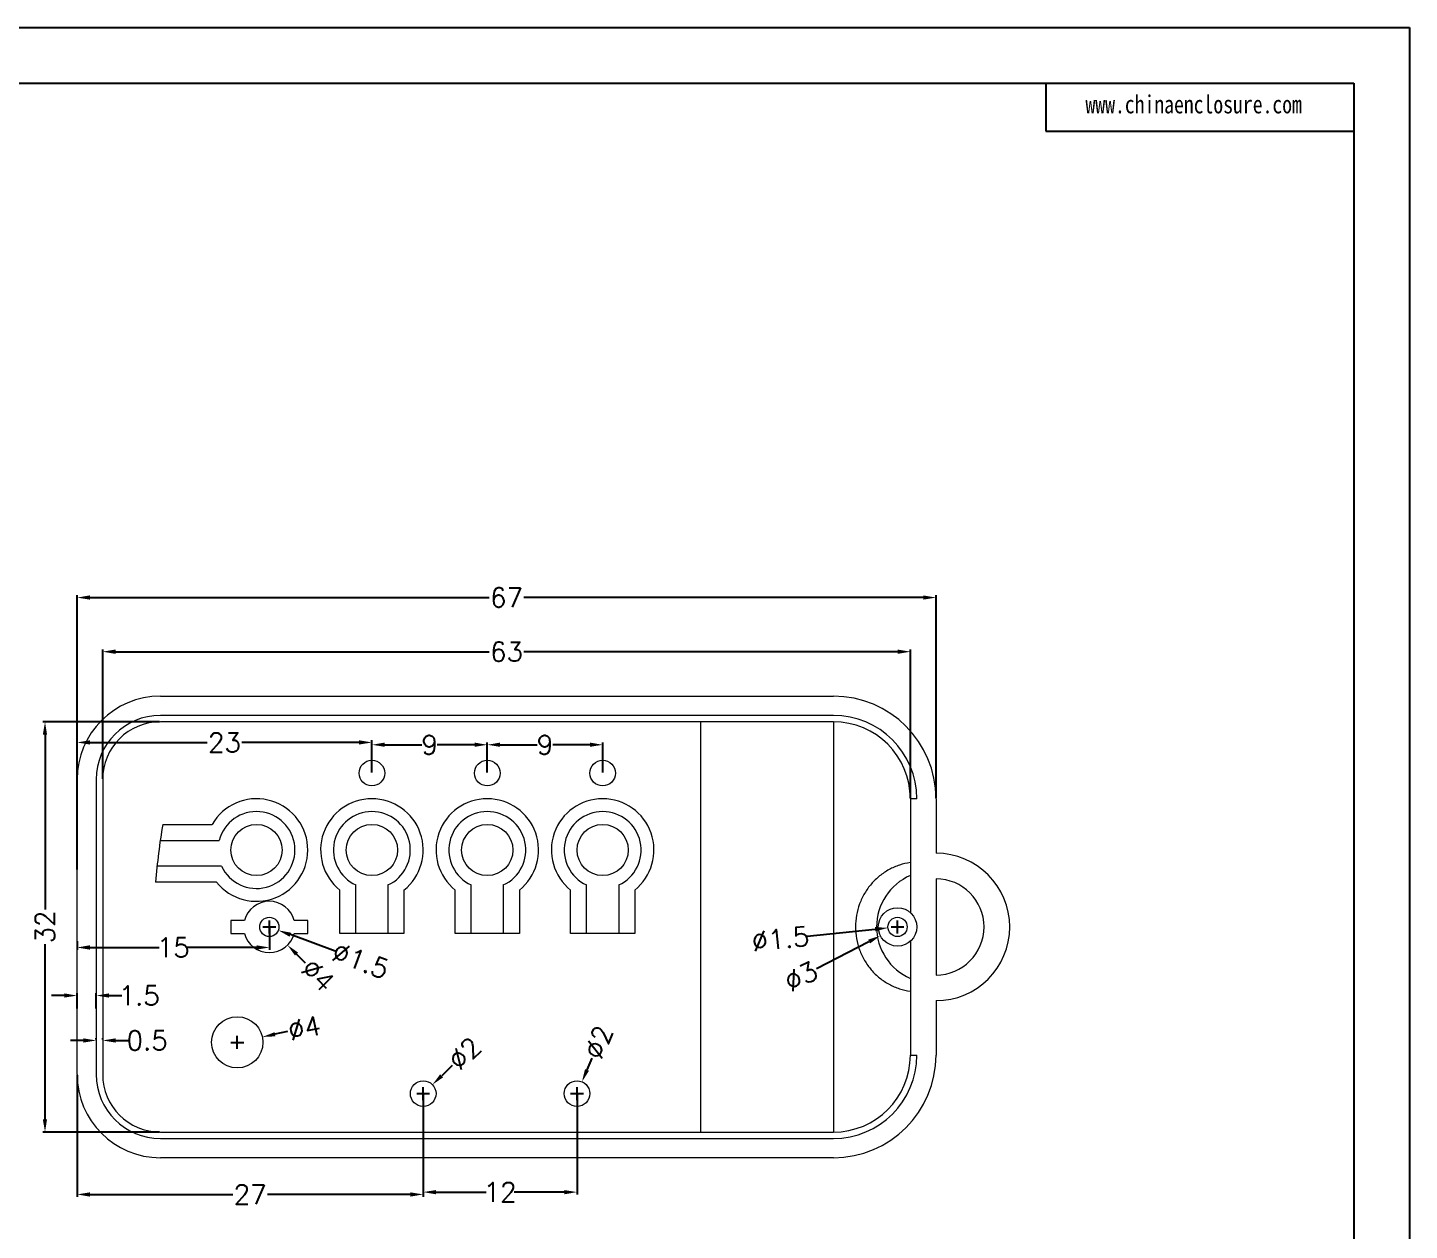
# Model space of a CAD drawing. Header units: inches. Extents: x 1494 to 2102, y 1089 to 1296.
# Drawn here: x 1643.2 to 1750.9, y 1176.4 to 1270.2 of the extents above; entities that cross this region are included whole.
import ezdxf

# ---------------------------------------------------------------- set-up
doc = ezdxf.new("R2010")
doc.units = ezdxf.units.IN
doc.layers.add('文字', color=81, linetype='Continuous')
doc.styles.get("Standard").update_dxf_attribs({"font": 'txt', "bigfont": 'gbcbig.shx'})
doc.styles.add('宋体', font='', dxfattribs={"width": 0.8, "height": 3.5})
doc.styles.get('宋体').set_extended_font_data('SimSun')
doc.dimstyles.new('1.5', dxfattribs={"dimtxt": 1.5, "dimasz": 1, "dimexe": 0.18, "dimexo": 0.0625, "dimgap": 0.1, "dimtad": 0, "dimzin": 9, "dimdsep": 46, "dimtxsty": 'Standard', "dimcen": 0.5, "dimclrd": 3, "dimclre": 3, "dimadec": 0, "dimazin": 2, "dimtfac": 1, "dimtofl": 0, "dimtmove": 0, "dimatfit": 3, "dimfxl": 0, "dimtolj": 1, "dimtzin": 0, "dimarcsym": 0})

# ---------------------------------------------------------------- blocks, each defined once
blk = doc.blocks.new('*D111')
at = {"color": 3, "lineweight": -2}
for p, q in [((1647.03, 1211.62), (1647.03, 1225.93)), ((1648.03, 1225.75), (1679.18, 1225.75)), ((1713.03, 1225.75), (1681.88, 1225.75)), ((1714.03, 1210.12), (1714.03, 1225.93))]:
    blk.add_line(p, q, dxfattribs=at)
at = {"color": 3}
for points in [[(1648.03, 1225.92), (1648.03, 1225.59), (1647.03, 1225.75)], [(1713.03, 1225.92), (1713.03, 1225.59), (1714.03, 1225.75)]]:
    blk.add_solid(points, dxfattribs=at)
at = {"layer": 'Defpoints', "color": 0}
for p in [(1714.03, 1225.75), (1647.03, 1211.56), (1714.03, 1210.06)]:
    blk.add_point(p, dxfattribs=at)
at = {"color": 0, "insert": (1680.53, 1225.75), "char_height": 1.5, "attachment_point": 5}
blk.add_mtext('\\A1;67', dxfattribs=at)
blk = doc.blocks.new('*D113')
at = {"color": 3, "lineweight": -2}
for p, q in [((1649.03, 1211.62), (1649.03, 1221.71)), ((1650.03, 1221.53), (1679.18, 1221.53)), ((1711.03, 1221.53), (1681.88, 1221.53)), ((1712.03, 1210.12), (1712.03, 1221.71))]:
    blk.add_line(p, q, dxfattribs=at)
at = {"color": 3}
for points in [[(1650.03, 1221.7), (1650.03, 1221.36), (1649.03, 1221.53)], [(1711.03, 1221.7), (1711.03, 1221.36), (1712.03, 1221.53)]]:
    blk.add_solid(points, dxfattribs=at)
at = {"layer": 'Defpoints', "color": 0}
for p in [(1712.03, 1221.53), (1649.03, 1211.56), (1712.03, 1210.06)]:
    blk.add_point(p, dxfattribs=at)
at = {"color": 0, "insert": (1680.53, 1221.53), "char_height": 1.5, "attachment_point": 5}
blk.add_mtext('\\A1;63', dxfattribs=at)
blk = doc.blocks.new('*D114')
at = {"color": 3, "lineweight": -2}
for p, q in [((1653.46, 1216.06), (1644.35, 1216.06)), ((1644.53, 1215.06), (1644.53, 1201.41)), ((1644.53, 1185.06), (1644.53, 1198.71)), ((1653.46, 1184.06), (1644.35, 1184.06))]:
    blk.add_line(p, q, dxfattribs=at)
at = {"color": 3}
for points in [[(1644.36, 1215.06), (1644.69, 1215.06), (1644.53, 1216.06)], [(1644.36, 1185.06), (1644.69, 1185.06), (1644.53, 1184.06)]]:
    blk.add_solid(points, dxfattribs=at)
at = {"layer": 'Defpoints', "color": 0}
for p in [(1644.53, 1216.06), (1653.53, 1216.06), (1653.53, 1184.06)]:
    blk.add_point(p, dxfattribs=at)
at = {"color": 0, "insert": (1644.53, 1200.06), "char_height": 1.5, "attachment_point": 5, "rotation": 90}
blk.add_mtext('\\A1;32', dxfattribs=at)
blk = doc.blocks.new('*D115')
at = {"color": 3, "lineweight": -2}
for p, q in [((1647.53, 1191.21), (1646.53, 1191.21)), ((1648.53, 1191.27), (1648.53, 1191.39)), ((1649.03, 1191.27), (1649.03, 1191.39)), ((1650.03, 1191.21), (1651.03, 1191.21))]:
    blk.add_line(p, q, dxfattribs=at)
at = {"color": 3}
for points in [[(1647.53, 1191.37), (1647.53, 1191.04), (1648.53, 1191.21)], [(1650.03, 1191.37), (1650.03, 1191.04), (1649.03, 1191.21)]]:
    blk.add_solid(points, dxfattribs=at)
at = {"layer": 'Defpoints', "color": 0}
for p in [(1648.53, 1191.21), (1649.03, 1191.21), (1649.03, 1191.21)]:
    blk.add_point(p, dxfattribs=at)
at = {"color": 0, "insert": (1652.5, 1191.21), "char_height": 1.5, "attachment_point": 5}
blk.add_mtext('\\A1;0.5', dxfattribs=at)
blk = doc.blocks.new('*D116')
at = {"color": 3, "lineweight": -2}
for p, q in [((1646.03, 1194.71), (1645.03, 1194.71)), ((1647.03, 1193.69), (1647.03, 1194.89)), ((1648.53, 1193.69), (1648.53, 1194.89)), ((1649.53, 1194.71), (1650.53, 1194.71))]:
    blk.add_line(p, q, dxfattribs=at)
at = {"color": 3}
for points in [[(1646.03, 1194.88), (1646.03, 1194.55), (1647.03, 1194.71)], [(1649.53, 1194.88), (1649.53, 1194.55), (1648.53, 1194.71)]]:
    blk.add_solid(points, dxfattribs=at)
at = {"layer": 'Defpoints', "color": 0}
for p in [(1648.53, 1194.71), (1647.03, 1193.63), (1648.53, 1193.63)]:
    blk.add_point(p, dxfattribs=at)
at = {"color": 0, "insert": (1651.88, 1194.71), "char_height": 1.5, "attachment_point": 5}
blk.add_mtext('\\A1;1.5', dxfattribs=at)
blk = doc.blocks.new('*D117')
at = {"color": 3, "lineweight": -2}
for p, q in [((1674.03, 1187), (1674.03, 1179.2)), ((1686.03, 1187), (1686.03, 1179.2)), ((1675.03, 1179.38), (1678.93, 1179.38)), ((1685.03, 1179.38), (1681.13, 1179.38))]:
    blk.add_line(p, q, dxfattribs=at)
at = {"color": 3}
for points in [[(1675.03, 1179.54), (1675.03, 1179.21), (1674.03, 1179.38)], [(1685.03, 1179.54), (1685.03, 1179.21), (1686.03, 1179.38)]]:
    blk.add_solid(points, dxfattribs=at)
at = {"layer": 'Defpoints', "color": 0}
for p in [(1674.03, 1187.06), (1686.03, 1187.06), (1686.03, 1179.38)]:
    blk.add_point(p, dxfattribs=at)
at = {"color": 0, "insert": (1680.03, 1179.38), "char_height": 1.5, "attachment_point": 5}
blk.add_mtext('\\A1;12', dxfattribs=at)
blk = doc.blocks.new('*D118')
at = {"color": 3, "lineweight": -2}
for p, q in [((1670.03, 1212.12), (1670.03, 1214.45)), ((1671.03, 1214.27), (1673.93, 1214.27)), ((1678.03, 1214.27), (1675.13, 1214.27)), ((1679.03, 1212.12), (1679.03, 1214.45))]:
    blk.add_line(p, q, dxfattribs=at)
at = {"color": 3}
for points in [[(1671.03, 1214.44), (1671.03, 1214.11), (1670.03, 1214.27)], [(1678.03, 1214.44), (1678.03, 1214.11), (1679.03, 1214.27)]]:
    blk.add_solid(points, dxfattribs=at)
at = {"layer": 'Defpoints', "color": 0}
for p in [(1679.03, 1214.27), (1670.03, 1212.06), (1679.03, 1212.06)]:
    blk.add_point(p, dxfattribs=at)
at = {"color": 0, "insert": (1674.53, 1214.27), "char_height": 1.5, "attachment_point": 5}
blk.add_mtext('\\A1;9', dxfattribs=at)
blk = doc.blocks.new('*D119')
at = {"color": 3, "lineweight": -2}
for p, q in [((1679.03, 1212.12), (1679.03, 1214.45)), ((1680.03, 1214.27), (1682.93, 1214.27)), ((1687.03, 1214.27), (1684.13, 1214.27)), ((1688.03, 1212.12), (1688.03, 1214.45))]:
    blk.add_line(p, q, dxfattribs=at)
at = {"color": 3}
for points in [[(1680.03, 1214.44), (1680.03, 1214.11), (1679.03, 1214.27)], [(1687.03, 1214.44), (1687.03, 1214.11), (1688.03, 1214.27)]]:
    blk.add_solid(points, dxfattribs=at)
at = {"layer": 'Defpoints', "color": 0}
for p in [(1688.03, 1214.27), (1679.03, 1212.06), (1688.03, 1212.06)]:
    blk.add_point(p, dxfattribs=at)
at = {"color": 0, "insert": (1683.53, 1214.27), "char_height": 1.5, "attachment_point": 5}
blk.add_mtext('\\A1;9', dxfattribs=at)
blk = doc.blocks.new('*D120')
at = {"color": 3, "lineweight": -2}
for p, q in [((1647.03, 1204.53), (1647.03, 1214.63)), ((1670.03, 1212.12), (1670.03, 1214.63)), ((1648.03, 1214.45), (1657.18, 1214.45)), ((1669.03, 1214.45), (1659.88, 1214.45))]:
    blk.add_line(p, q, dxfattribs=at)
at = {"color": 3}
for points in [[(1648.03, 1214.62), (1648.03, 1214.29), (1647.03, 1214.45)], [(1669.03, 1214.62), (1669.03, 1214.29), (1670.03, 1214.45)]]:
    blk.add_solid(points, dxfattribs=at)
at = {"layer": 'Defpoints', "color": 0}
for p in [(1647.03, 1214.45), (1670.03, 1212.06), (1647.03, 1204.47)]:
    blk.add_point(p, dxfattribs=at)
at = {"color": 0, "insert": (1658.53, 1214.45), "char_height": 1.5, "attachment_point": 5}
blk.add_mtext('\\A1;23', dxfattribs=at)
blk = doc.blocks.new('*D121')
at = {"color": 3, "lineweight": -2}
for p, q in [((1647.03, 1188.5), (1647.03, 1179.02)), ((1674.03, 1187), (1674.03, 1179.02)), ((1648.03, 1179.2), (1659.18, 1179.2)), ((1673.03, 1179.2), (1661.88, 1179.2))]:
    blk.add_line(p, q, dxfattribs=at)
at = {"color": 3}
for points in [[(1648.03, 1179.36), (1648.03, 1179.03), (1647.03, 1179.2)], [(1673.03, 1179.36), (1673.03, 1179.03), (1674.03, 1179.2)]]:
    blk.add_solid(points, dxfattribs=at)
at = {"layer": 'Defpoints', "color": 0}
for p in [(1647.03, 1188.56), (1674.03, 1187.06), (1647.03, 1179.2)]:
    blk.add_point(p, dxfattribs=at)
at = {"color": 0, "insert": (1660.53, 1179.2), "char_height": 1.5, "attachment_point": 5}
blk.add_mtext('\\A1;27', dxfattribs=at)
blk = doc.blocks.new('*D125')
at = {"color": 3, "lineweight": -2}
for p, q in [((1676.3, 1189.25), (1675.47, 1188.45)), ((1673.53, 1187.06), (1674.53, 1187.06)), ((1674.03, 1186.56), (1674.03, 1187.56))]:
    blk.add_line(p, q, dxfattribs=at)
at = {"color": 3}
blk.add_solid([(1675.35, 1188.57), (1675.58, 1188.33), (1674.75, 1187.76)], dxfattribs=at)
at = {"layer": 'Defpoints', "color": 0}
for p in [(1674.75, 1187.76), (1673.31, 1186.37)]:
    blk.add_point(p, dxfattribs=at)
at = {"color": 0, "insert": (1677.27, 1190.19), "char_height": 1.5, "attachment_point": 5, "rotation": 43.9489}
blk.add_mtext('\\A1;∅2', dxfattribs=at)
blk = doc.blocks.new('*D126')
at = {"color": 3, "lineweight": -2}
for p, q in [((1687.19, 1189.83), (1686.8, 1188.91)), ((1685.53, 1187.06), (1686.53, 1187.06)), ((1686.03, 1186.56), (1686.03, 1187.56))]:
    blk.add_line(p, q, dxfattribs=at)
at = {"color": 3}
blk.add_solid([(1686.65, 1188.97), (1686.96, 1188.84), (1686.41, 1187.98)], dxfattribs=at)
at = {"layer": 'Defpoints', "color": 0}
for p in [(1686.41, 1187.98), (1685.64, 1186.14)]:
    blk.add_point(p, dxfattribs=at)
at = {"color": 0, "insert": (1687.71, 1191.07), "char_height": 1.5, "attachment_point": 5, "rotation": 67.2341}
blk.add_mtext('\\A1;∅2', dxfattribs=at)
blk = doc.blocks.new('*D127')
at = {"color": 3, "lineweight": -2}
for p, q in [((1659.03, 1191.06), (1660.03, 1191.06)), ((1659.53, 1190.56), (1659.53, 1191.56)), ((1663.44, 1191.9), (1662.46, 1191.69))]:
    blk.add_line(p, q, dxfattribs=at)
at = {"color": 3}
blk.add_solid([(1662.43, 1191.85), (1662.5, 1191.53), (1661.48, 1191.48)], dxfattribs=at)
at = {"layer": 'Defpoints', "color": 0}
for p in [(1661.48, 1191.48), (1657.57, 1190.64)]:
    blk.add_point(p, dxfattribs=at)
at = {"color": 0, "insert": (1664.76, 1192.18), "char_height": 1.5, "attachment_point": 5, "rotation": 12.1077}
blk.add_mtext('\\A1;∅4', dxfattribs=at)
blk = doc.blocks.new('*D128')
at = {"color": 3, "lineweight": -2}
for p, q in [((1703.97, 1199.34), (1709.29, 1199.88)), ((1710.53, 1200.06), (1711.53, 1200.06)), ((1711.03, 1199.56), (1711.03, 1200.56))]:
    blk.add_line(p, q, dxfattribs=at)
at = {"color": 3}
blk.add_solid([(1709.27, 1200.05), (1709.3, 1199.72), (1710.28, 1199.99)], dxfattribs=at)
at = {"layer": 'Defpoints', "color": 0}
for p in [(1710.28, 1199.99), (1711.77, 1200.14)]:
    blk.add_point(p, dxfattribs=at)
at = {"color": 0, "insert": (1701.89, 1199.13), "char_height": 1.5, "attachment_point": 5, "rotation": 5.8517}
blk.add_mtext('\\A1;∅1.5', dxfattribs=at)
blk = doc.blocks.new('*D129')
at = {"color": 3, "lineweight": -2}
for p, q in [((1710.53, 1200.06), (1711.53, 1200.06)), ((1711.03, 1199.56), (1711.03, 1200.56)), ((1704.7, 1196.82), (1708.8, 1198.92))]:
    blk.add_line(p, q, dxfattribs=at)
at = {"color": 3}
blk.add_solid([(1708.73, 1199.07), (1708.88, 1198.77), (1709.69, 1199.38)], dxfattribs=at)
at = {"layer": 'Defpoints', "color": 0}
for p in [(1712.36, 1200.75), (1709.69, 1199.38)]:
    blk.add_point(p, dxfattribs=at)
at = {"color": 0, "insert": (1703.5, 1196.21), "char_height": 1.5, "attachment_point": 5, "rotation": 27.1062}
blk.add_mtext('\\A1;∅3', dxfattribs=at)
blk = doc.blocks.new('*D130')
at = {"color": 3, "lineweight": -2}
for p, q in [((1662.03, 1200), (1662.03, 1198.28)), ((1647.03, 1198.95), (1647.03, 1198.28)), ((1648.03, 1198.46), (1653.43, 1198.46)), ((1661.03, 1198.46), (1655.63, 1198.46))]:
    blk.add_line(p, q, dxfattribs=at)
at = {"color": 3}
for points in [[(1648.03, 1198.63), (1648.03, 1198.29), (1647.03, 1198.46)], [(1661.03, 1198.63), (1661.03, 1198.29), (1662.03, 1198.46)]]:
    blk.add_solid(points, dxfattribs=at)
at = {"layer": 'Defpoints', "color": 0}
for p in [(1662.03, 1200.06), (1647.03, 1199.01), (1647.03, 1198.46)]:
    blk.add_point(p, dxfattribs=at)
at = {"color": 0, "insert": (1654.53, 1198.46), "char_height": 1.5, "attachment_point": 5}
blk.add_mtext('\\A1;15', dxfattribs=at)
blk = doc.blocks.new('*D131')
at = {"color": 3, "lineweight": -2}
for p, q in [((1661.53, 1200.06), (1662.53, 1200.06)), ((1662.03, 1199.56), (1662.03, 1200.56)), ((1664.86, 1197.24), (1664.15, 1197.94))]:
    blk.add_line(p, q, dxfattribs=at)
at = {"color": 3}
blk.add_solid([(1664.27, 1198.06), (1664.03, 1197.83), (1663.44, 1198.65)], dxfattribs=at)
at = {"layer": 'Defpoints', "color": 0}
for p in [(1660.61, 1201.47), (1663.44, 1198.65)]:
    blk.add_point(p, dxfattribs=at)
at = {"color": 0, "insert": (1665.82, 1196.29), "char_height": 1.5, "attachment_point": 5, "rotation": 315.1031}
blk.add_mtext('\\A1;∅4', dxfattribs=at)
blk = doc.blocks.new('*D132')
at = {"color": 3, "lineweight": -2}
for p, q in [((1661.53, 1200.06), (1662.53, 1200.06)), ((1662.03, 1199.56), (1662.03, 1200.56)), ((1667.17, 1198.16), (1663.67, 1199.46))]:
    blk.add_line(p, q, dxfattribs=at)
at = {"color": 3}
blk.add_solid([(1663.73, 1199.61), (1663.61, 1199.3), (1662.73, 1199.8)], dxfattribs=at)
at = {"layer": 'Defpoints', "color": 0}
for p in [(1661.32, 1200.32), (1662.73, 1199.8)]:
    blk.add_point(p, dxfattribs=at)
at = {"color": 0, "insert": (1669.14, 1197.44), "char_height": 1.5, "attachment_point": 5, "rotation": 339.7219}
blk.add_mtext('\\A1;∅1.5', dxfattribs=at)

msp = doc.modelspace()

# ---------------------------------------------------------------- linework, layer by layer
for p, q in [((1493.984, 1270.204), (1750.949, 1270.204)), ((1750.949, 1270.204), (1750.949, 1088.511)), ((1500.634, 1265.878), (1746.623, 1265.878)), ((1722.59, 1265.878), (1722.59, 1262.123)), ((1746.623, 1265.878), (1746.623, 1092.837)), ((1722.59, 1262.123), (1746.623, 1262.123))]:
    msp.add_line(p, q)
at = {"color": 7, "linetype": 'Continuous', "lineweight": 15}
for p, q in [((1653.527, 1218.062), (1706.027, 1218.062)), ((1706.027, 1216.562), (1653.527, 1216.562)), ((1706.027, 1216.062), (1653.527, 1216.062)), ((1695.669, 1216.062), (1695.669, 1184.062)), ((1706.027, 1216.062), (1706.027, 1184.062)), ((1647.027, 1188.562), (1647.027, 1211.562)), ((1648.527, 1211.562), (1648.527, 1188.562)), ((1649.027, 1211.562), (1649.027, 1188.562)), ((1712.527, 1210.062), (1712.027, 1210.062)), ((1712.027, 1210.062), (1712.027, 1201.18)), ((1714.027, 1210.062), (1714.027, 1205.812)), ((1653.72, 1208.062), (1657.563, 1208.062)), ((1653.519, 1206.812), (1658.123, 1206.812)), ((1658.3, 1204.812), (1653.27, 1204.812)), ((1657.905, 1203.562), (1653.159, 1203.562)), ((1667.527, 1199.562), (1667.527, 1202.94)), ((1668.777, 1199.562), (1668.777, 1203.335)), ((1671.277, 1203.335), (1671.277, 1199.562)), ((1672.527, 1202.94), (1672.527, 1199.562)), ((1676.527, 1199.562), (1676.527, 1202.94)), ((1677.777, 1199.562), (1677.777, 1203.335)), ((1680.277, 1203.335), (1680.277, 1199.562)), ((1681.527, 1202.94), (1681.527, 1199.562)), ((1685.527, 1199.562), (1685.527, 1202.94)), ((1686.777, 1199.562), (1686.777, 1203.335)), ((1689.277, 1203.335), (1689.277, 1199.562)), ((1690.527, 1202.94), (1690.527, 1199.562)), ((1714.027, 1203.812), (1714.027, 1196.312)), ((1659.027, 1200.562), (1659.027, 1199.562)), ((1660.091, 1200.562), (1659.027, 1200.562)), ((1659.027, 1199.562), (1660.091, 1199.562)), ((1665.027, 1200.562), (1663.964, 1200.562)), ((1663.964, 1199.562), (1665.027, 1199.562)), ((1665.027, 1199.562), (1665.027, 1200.562)), ((1672.527, 1199.562), (1667.527, 1199.562)), ((1681.527, 1199.562), (1676.527, 1199.562)), ((1690.527, 1199.562), (1685.527, 1199.562)), ((1712.027, 1198.944), (1712.027, 1190.062)), ((1714.027, 1194.312), (1714.027, 1190.062)), ((1712.027, 1190.062), (1712.527, 1190.062)), ((1653.527, 1184.062), (1706.027, 1184.062)), ((1653.527, 1183.562), (1706.027, 1183.562)), ((1706.027, 1182.062), (1653.527, 1182.062))]:
    msp.add_line(p, q, dxfattribs=at)
for centre, radius in [((1670.027, 1212.062), 1), ((1679.027, 1212.062), 1), ((1688.027, 1212.062), 1), ((1661.027, 1206.062), 2), ((1670.027, 1206.062), 2), ((1679.027, 1206.062), 2), ((1688.027, 1206.062), 2), ((1662.027, 1200.062), 0.75), ((1711.027, 1200.062), 1.5), ((1711.027, 1200.062), 0.75), ((1659.527, 1191.062), 2), ((1674.027, 1187.062), 1), ((1686.027, 1187.062), 1)]:
    msp.add_circle(centre, radius, dxfattribs=at)
for centre, radius, start, end in [((1653.527, 1211.562), 6.5, 90, 180), ((1706.027, 1210.062), 8, 0, 90), ((1653.527, 1211.562), 5, 90, 180), ((1653.527, 1211.562), 4.5, 90, 180), ((1706.027, 1210.062), 6.5, 0, 90), ((1706.027, 1210.062), 6, 0, 90), ((1661.027, 1206.062), 4, 218.68219, 150), ((1670.027, 1206.062), 4, 308.68219, 231.31781), ((1679.027, 1206.062), 4, 308.68219, 231.31781), ((1688.027, 1206.062), 4, 308.68219, 231.31781), ((1661.027, 1206.062), 3, 204.62432, 165.52249), ((1670.027, 1206.062), 3, 294.62432, 245.37568), ((1679.027, 1206.062), 3, 294.62432, 245.37568), ((1688.027, 1206.062), 3, 294.62432, 245.37568), ((1699.59, 1200.062), 46.562, 170.10681, 175.68914), ((1714.027, 1200.062), 5.75, 270, 90), ((1713.755, 1200.062), 4.366, 113.30728, 246.69272), ((1714.027, 1200.062), 3.75, 270, 90), ((1662.027, 1200.062), 2, 14.47751, 165.52249), ((1662.027, 1200.062), 2, 194.47751, 345.52249), ((1706.027, 1190.062), 6, 270, 0), ((1706.027, 1190.062), 6.5, 270, 0), ((1706.027, 1190.062), 8, 270, 0), ((1653.527, 1188.562), 6.5, 180, 270), ((1653.527, 1188.562), 5, 180, 270), ((1653.527, 1188.562), 4.5, 180, 270)]:
    msp.add_arc(centre, radius, start, end, dxfattribs=at)
msp.add_open_spline([(1712.027, 1205.077), (1711.741, 1205.037), (1711.459, 1204.973), (1710.902, 1204.791), (1710.628, 1204.673), (1710.111, 1204.392), (1709.865, 1204.229), (1709.399, 1203.854), (1709.18, 1203.642), (1708.788, 1203.188), (1708.613, 1202.943), (1708.304, 1202.418), (1708.173, 1202.141), (1707.963, 1201.572), (1707.883, 1201.279), (1707.774, 1200.672), (1707.748, 1200.368), (1707.748, 1199.76), (1707.774, 1199.453), (1707.882, 1198.849), (1707.962, 1198.555), (1708.171, 1197.986), (1708.303, 1197.708), (1708.611, 1197.184), (1708.786, 1196.94), (1709.178, 1196.484), (1709.397, 1196.272), (1709.862, 1195.898), (1710.108, 1195.734), (1710.628, 1195.452), (1710.902, 1195.334), (1711.457, 1195.152), (1711.74, 1195.087), (1712.027, 1195.048)], degree=3, knots=[0, 0, 0, 0, 0.0625, 0.0625, 0.125, 0.125, 0.1875, 0.1875, 0.25, 0.25, 0.3125, 0.3125, 0.375, 0.375, 0.4375, 0.4375, 0.5, 0.5, 0.5625, 0.5625, 0.625, 0.625, 0.6875, 0.6875, 0.75, 0.75, 0.8125, 0.8125, 0.875, 0.875, 0.9375, 0.9375, 1, 1, 1, 1], dxfattribs=at)

# ---------------------------------------------------------------- texts
at = {"layer": '文字', "color": 0, "insert": (1725.686, 1264.927), "char_height": 1.40996, "width": 24.77164, "attachment_point": 1, "style": '宋体'}
msp.add_mtext('www.chinaenclosure.com', dxfattribs=at)

# ---------------------------------------------------------------- dimensions: what is measured, and where the dimension line sits
for base, p1, p2, picture, middle in [((1714.027, 1225.754), (1647.027, 1211.562), (1714.027, 1210.062), '*D111', (1680.527, 1225.754)), ((1712.027, 1221.53), (1649.027, 1211.562), (1712.027, 1210.062), '*D113', (1680.527, 1221.53)), ((1647.027, 1214.454), (1670.027, 1212.062), (1647.027, 1204.471), '*D120', (1658.527, 1214.454)), ((1679.027, 1214.274), (1670.027, 1212.062), (1679.027, 1212.062), '*D118', (1674.527, 1214.274)), ((1688.027, 1214.274), (1679.027, 1212.062), (1688.027, 1212.062), '*D119', (1683.527, 1214.274)), ((1647.027, 1198.461), (1662.027, 1200.062), (1647.027, 1199.014), '*D130', (1654.527, 1198.461)), ((1648.527, 1194.713), (1647.027, 1193.632), (1648.527, 1193.632), '*D116', (1651.877, 1194.713)), ((1649.027, 1191.205), (1648.527, 1191.205), (1649.027, 1191.205), '*D115', (1652.502, 1191.205)), ((1647.027, 1179.198), (1674.027, 1187.062), (1647.027, 1188.562), '*D121', (1660.527, 1179.198)), ((1686.027, 1179.378), (1674.027, 1187.062), (1686.027, 1187.062), '*D117', (1680.027, 1179.378))]:
    dim = msp.add_linear_dim(base=base, p1=p1, p2=p2, dimstyle='1.5')
    dim.commit()
    dim.dimension.update_dxf_attribs({"geometry": picture, "text_midpoint": middle})
dim = msp.add_linear_dim(base=(1644.526, 1216.062), p1=(1653.527, 1184.062), p2=(1653.527, 1216.062), angle=90, dimstyle='1.5')
dim.commit()
dim.dimension.update_dxf_attribs({"geometry": '*D114', "text_midpoint": (1644.526, 1200.062)})
for p1, p2, picture, middle in [((1660.611, 1201.474), (1663.444, 1198.651), '*D131', (1665.817, 1196.286)), ((1657.572, 1190.643), (1661.483, 1191.482), '*D127', (1664.758, 1192.184)), ((1685.641, 1186.14), (1686.414, 1187.984), '*D126', (1687.711, 1191.073))]:
    dim = msp.add_diameter_dim_2p(p1=p1, p2=p2, dimstyle='1.5')
    dim.commit()
    dim.dimension.update_dxf_attribs({"geometry": picture, "text_midpoint": middle})
for p1, p2, picture, middle in [((1712.363, 1200.746), (1709.692, 1199.379), '*D129', (1703.497, 1196.208)), ((1661.324, 1200.322), (1662.731, 1199.802), '*D132', (1669.137, 1197.436)), ((1711.774, 1200.139), (1710.281, 1199.986), '*D128', (1701.885, 1199.125)), ((1673.308, 1186.368), (1674.747, 1187.756), '*D125', (1677.271, 1190.189))]:
    dim = msp.add_diameter_dim_2p(p1=p1, p2=p2, dimstyle='1.5')
    dim.commit()
    dim.dimension.update_dxf_attribs({"geometry": picture, "text_midpoint": middle, "dimtype": 163})

doc.saveas('drawing.dxf')
